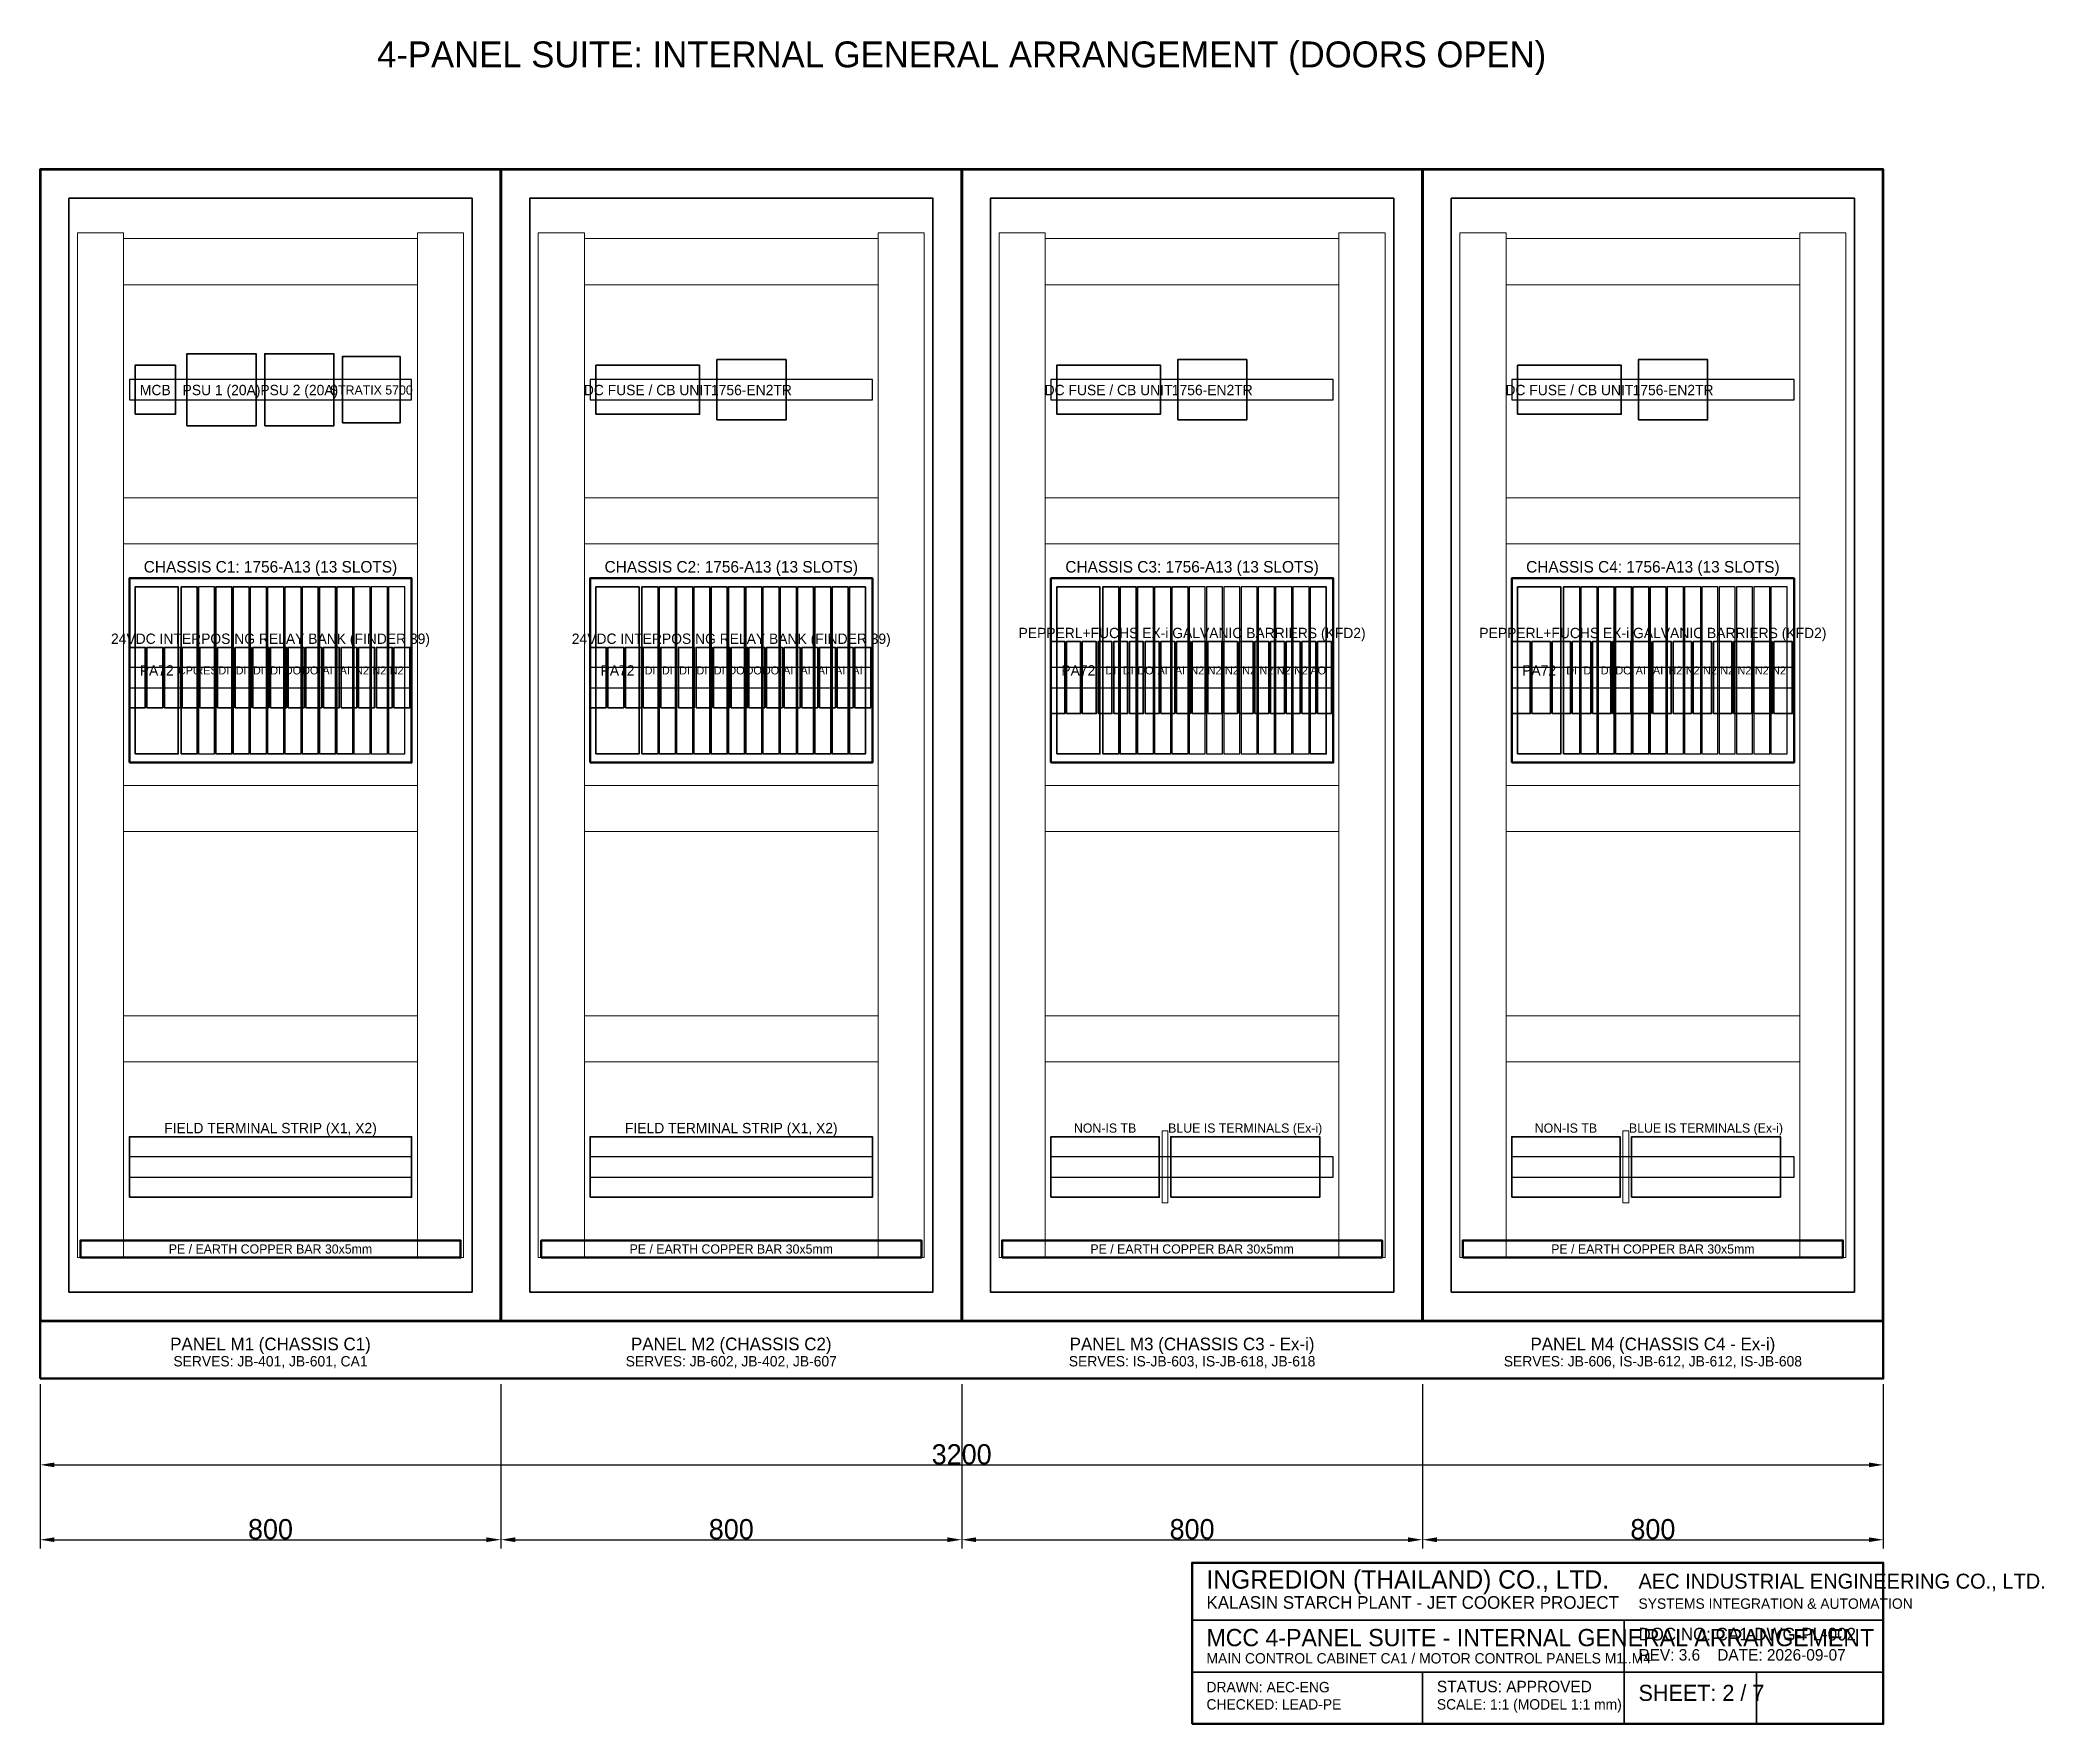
# Model space of a CAD drawing. Header units: millimetres. Extents: x 0 to 3479, y -600 to 2325.
import ezdxf
from ezdxf.enums import TextEntityAlignment as Align

# ---------------------------------------------------------------- set-up
doc = ezdxf.new("R2010")
doc.units = ezdxf.units.MM
for name, color, linetype, lineweight in [('0_BORDER', 7, 'Continuous', 50), ('0_TITLE_BLOCK', 4, 'Continuous', 35), ('BASE_PLINTH', 9, 'Continuous', 50), ('COMM_SWITCH', 3, 'Continuous', 35), ('DIMENSIONS', 1, 'Continuous', 18), ('DIN_RAIL', 2, 'Continuous', 25), ('EARTH_BAR', 40, 'Continuous', 50), ('ENCL_OUTLINE', 7, 'Continuous', 70), ('IS_BARRIERS', 140, 'Continuous', 35), ('PLC_CHASSIS', 5, 'Continuous', 50), ('PLC_SLOT_AI', 6, 'Continuous', 35), ('PLC_SLOT_AO', 4, 'Continuous', 35), ('PLC_SLOT_CPU', 5, 'Continuous', 35), ('PLC_SLOT_DI', 3, 'Continuous', 35), ('PLC_SLOT_DO', 30, 'Continuous', 35), ('PLC_SLOT_SPARE', 8, 'Continuous', 25), ('POWER_SUPPLY', 1, 'Continuous', 35), ('RELAYS', 2, 'Continuous', 35), ('SUBPANEL_PLATE', 8, 'Continuous', 35), ('TERMINAL_IS', 140, 'Continuous', 35), ('TERMINAL_STRIP', 92, 'Continuous', 35), ('TEXT_HEADER', 4, 'Continuous', 35), ('TEXT_LABELS', 7, 'Continuous', 25), ('WIRE_DUCT', 8, 'Continuous', 18)]:
    doc.layers.add(name, color=color, linetype=linetype, lineweight=lineweight)
doc.dimstyles.new('METRIC_MM', dxfattribs={"dimtxt": 35, "dimasz": 25, "dimexe": 15, "dimexo": 10, "dimtad": 1, "dimdec": 0, "dimcen": 2.5, "dimclrd": 1, "dimclre": 1, "dimclrt": 7, "dimazin": 3, "dimtfac": 1, "dimtmove": 0, "dimatfit": 3})

msp = doc.modelspace()

# ---------------------------------------------------------------- linework, layer by layer
at = {"layer": '0_BORDER'}
msp.add_lwpolyline([(2000, -600), (3200, -600), (3200, -320), (2000, -320)], close=True, dxfattribs=at)
at = {"layer": '0_TITLE_BLOCK'}
for p, q in [((2000, -420), (3200, -420)), ((2750, -600), (2750, -420)), ((2000, -510), (3200, -510)), ((2400, -600), (2400, -510)), ((2980, -600), (2980, -510))]:
    msp.add_line(p, q, dxfattribs=at)
at = {"layer": 'BASE_PLINTH'}
msp.add_lwpolyline([(0, 0), (3200, 0), (3200, 100), (0, 100)], close=True, dxfattribs=at)
at = {"layer": 'COMM_SWITCH'}
for points in [[(525, 1660), (625, 1660), (625, 1775), (525, 1775)], [(1175, 1665), (1295, 1665), (1295, 1770), (1175, 1770)], [(1975, 1665), (2095, 1665), (2095, 1770), (1975, 1770)], [(2775, 1665), (2895, 1665), (2895, 1770), (2775, 1770)]]:
    msp.add_lwpolyline(points, close=True, dxfattribs=at)
at = {"layer": 'DIMENSIONS'}
for points in [[(1948, 305), (1958, 305), (1958, 430), (1948, 430)], [(2748, 305), (2758, 305), (2758, 430), (2748, 430)]]:
    msp.add_lwpolyline(points, close=True, dxfattribs=at)
at = {"layer": 'DIN_RAIL'}
for points in [[(155, 1700), (645, 1700), (645, 1735), (155, 1735)], [(955, 1700), (1445, 1700), (1445, 1735), (955, 1735)], [(1755, 1700), (2245, 1700), (2245, 1735), (1755, 1735)], [(2555, 1700), (3045, 1700), (3045, 1735), (2555, 1735)], [(155, 1200), (645, 1200), (645, 1235), (155, 1235)], [(955, 1200), (1445, 1200), (1445, 1235), (955, 1235)], [(1755, 1200), (2245, 1200), (2245, 1235), (1755, 1235)], [(2555, 1200), (3045, 1200), (3045, 1235), (2555, 1235)], [(155, 350), (645, 350), (645, 385), (155, 385)], [(955, 350), (1445, 350), (1445, 385), (955, 385)], [(1755, 350), (2245, 350), (2245, 385), (1755, 385)], [(2555, 350), (3045, 350), (3045, 385), (2555, 385)]]:
    msp.add_lwpolyline(points, close=True, dxfattribs=at)
at = {"layer": 'EARTH_BAR'}
for points in [[(70, 210), (730, 210), (730, 240), (70, 240)], [(870, 210), (1530, 210), (1530, 240), (870, 240)], [(1670, 210), (2330, 210), (2330, 240), (1670, 240)], [(2470, 210), (3130, 210), (3130, 240), (2470, 240)]]:
    msp.add_lwpolyline(points, close=True, dxfattribs=at)
at = {"layer": 'ENCL_OUTLINE'}
for points in [[(0, 100), (800, 100), (800, 2100), (0, 2100)], [(800, 100), (1600, 100), (1600, 2100), (800, 2100)], [(1600, 100), (2400, 100), (2400, 2100), (1600, 2100)], [(2400, 100), (3200, 100), (3200, 2100), (2400, 2100)]]:
    msp.add_lwpolyline(points, close=True, dxfattribs=at)
at = {"layer": 'IS_BARRIERS'}
for points in [[(1755, 1155), (1779.2, 1155), (1779.2, 1280), (1755, 1280)], [(1782.2, 1155), (1806.4, 1155), (1806.4, 1280), (1782.2, 1280)], [(1809.4, 1155), (1833.7, 1155), (1833.7, 1280), (1809.4, 1280)], [(1836.7, 1155), (1860.9, 1155), (1860.9, 1280), (1836.7, 1280)], [(1863.9, 1155), (1888.1, 1155), (1888.1, 1280), (1863.9, 1280)], [(1891.1, 1155), (1915.3, 1155), (1915.3, 1280), (1891.1, 1280)], [(1918.3, 1155), (1942.6, 1155), (1942.6, 1280), (1918.3, 1280)], [(1945.6, 1155), (1969.8, 1155), (1969.8, 1280), (1945.6, 1280)], [(1972.8, 1155), (1997, 1155), (1997, 1280), (1972.8, 1280)], [(2000, 1155), (2024.2, 1155), (2024.2, 1280), (2000, 1280)], [(2027.2, 1155), (2051.4, 1155), (2051.4, 1280), (2027.2, 1280)], [(2054.4, 1155), (2078.7, 1155), (2078.7, 1280), (2054.4, 1280)], [(2081.7, 1155), (2105.9, 1155), (2105.9, 1280), (2081.7, 1280)], [(2108.9, 1155), (2133.1, 1155), (2133.1, 1280), (2108.9, 1280)], [(2136.1, 1155), (2160.3, 1155), (2160.3, 1280), (2136.1, 1280)], [(2163.3, 1155), (2187.6, 1155), (2187.6, 1280), (2163.3, 1280)], [(2190.6, 1155), (2214.8, 1155), (2214.8, 1280), (2190.6, 1280)], [(2217.8, 1155), (2242, 1155), (2242, 1280), (2217.8, 1280)], [(2555, 1155), (2587, 1155), (2587, 1280), (2555, 1280)], [(2590, 1155), (2622, 1155), (2622, 1280), (2590, 1280)], [(2625, 1155), (2657, 1155), (2657, 1280), (2625, 1280)], [(2660, 1155), (2692, 1155), (2692, 1280), (2660, 1280)], [(2695, 1155), (2727, 1155), (2727, 1280), (2695, 1280)], [(2730, 1155), (2762, 1155), (2762, 1280), (2730, 1280)], [(2765, 1155), (2797, 1155), (2797, 1280), (2765, 1280)], [(2800, 1155), (2832, 1155), (2832, 1280), (2800, 1280)], [(2835, 1155), (2867, 1155), (2867, 1280), (2835, 1280)], [(2870, 1155), (2902, 1155), (2902, 1280), (2870, 1280)], [(2905, 1155), (2937, 1155), (2937, 1280), (2905, 1280)], [(2940, 1155), (2972, 1155), (2972, 1280), (2940, 1280)], [(2975, 1155), (3007, 1155), (3007, 1280), (2975, 1280)], [(3010, 1155), (3042, 1155), (3042, 1280), (3010, 1280)]]:
    msp.add_lwpolyline(points, close=True, dxfattribs=at)
at = {"layer": 'PLC_CHASSIS'}
for points in [[(155, 1070), (645, 1070), (645, 1390), (155, 1390)], [(955, 1070), (1445, 1070), (1445, 1390), (955, 1390)], [(1755, 1070), (2245, 1070), (2245, 1390), (1755, 1390)], [(2555, 1070), (3045, 1070), (3045, 1390), (2555, 1390)]]:
    msp.add_lwpolyline(points, close=True, dxfattribs=at)
at = {"layer": 'PLC_SLOT_AI'}
for points in [[(485, 1085), (513, 1085), (513, 1375), (485, 1375)], [(515, 1085), (543, 1085), (543, 1375), (515, 1375)], [(1285, 1085), (1313, 1085), (1313, 1375), (1285, 1375)], [(1315, 1085), (1343, 1085), (1343, 1375), (1315, 1375)], [(1345, 1085), (1373, 1085), (1373, 1375), (1345, 1375)], [(1375, 1085), (1403, 1085), (1403, 1375), (1375, 1375)], [(1405, 1085), (1433, 1085), (1433, 1375), (1405, 1375)], [(1935, 1085), (1963, 1085), (1963, 1375), (1935, 1375)], [(1965, 1085), (1993, 1085), (1993, 1375), (1965, 1375)], [(2765, 1085), (2793, 1085), (2793, 1375), (2765, 1375)], [(2795, 1085), (2823, 1085), (2823, 1375), (2795, 1375)]]:
    msp.add_lwpolyline(points, close=True, dxfattribs=at)
at = {"layer": 'PLC_SLOT_AO'}
msp.add_lwpolyline([(2205, 1085), (2233, 1085), (2233, 1375), (2205, 1375)], close=True, dxfattribs=at)
at = {"layer": 'PLC_SLOT_CPU'}
msp.add_lwpolyline([(245, 1085), (273, 1085), (273, 1375), (245, 1375)], close=True, dxfattribs=at)
at = {"layer": 'PLC_SLOT_DI'}
for points in [[(305, 1085), (333, 1085), (333, 1375), (305, 1375)], [(335, 1085), (363, 1085), (363, 1375), (335, 1375)], [(365, 1085), (393, 1085), (393, 1375), (365, 1375)], [(395, 1085), (423, 1085), (423, 1375), (395, 1375)], [(1045, 1085), (1073, 1085), (1073, 1375), (1045, 1375)], [(1075, 1085), (1103, 1085), (1103, 1375), (1075, 1375)], [(1105, 1085), (1133, 1085), (1133, 1375), (1105, 1375)], [(1135, 1085), (1163, 1085), (1163, 1375), (1135, 1375)], [(1165, 1085), (1193, 1085), (1193, 1375), (1165, 1375)], [(1845, 1085), (1873, 1085), (1873, 1375), (1845, 1375)], [(1875, 1085), (1903, 1085), (1903, 1375), (1875, 1375)], [(2645, 1085), (2673, 1085), (2673, 1375), (2645, 1375)], [(2675, 1085), (2703, 1085), (2703, 1375), (2675, 1375)], [(2705, 1085), (2733, 1085), (2733, 1375), (2705, 1375)]]:
    msp.add_lwpolyline(points, close=True, dxfattribs=at)
at = {"layer": 'PLC_SLOT_DO'}
for points in [[(425, 1085), (453, 1085), (453, 1375), (425, 1375)], [(455, 1085), (483, 1085), (483, 1375), (455, 1375)], [(1195, 1085), (1223, 1085), (1223, 1375), (1195, 1375)], [(1225, 1085), (1253, 1085), (1253, 1375), (1225, 1375)], [(1255, 1085), (1283, 1085), (1283, 1375), (1255, 1375)], [(1905, 1085), (1933, 1085), (1933, 1375), (1905, 1375)], [(2735, 1085), (2763, 1085), (2763, 1375), (2735, 1375)]]:
    msp.add_lwpolyline(points, close=True, dxfattribs=at)
at = {"layer": 'PLC_SLOT_SPARE'}
for points in [[(275, 1085), (303, 1085), (303, 1375), (275, 1375)], [(545, 1085), (573, 1085), (573, 1375), (545, 1375)], [(575, 1085), (603, 1085), (603, 1375), (575, 1375)], [(605, 1085), (633, 1085), (633, 1375), (605, 1375)], [(1995, 1085), (2023, 1085), (2023, 1375), (1995, 1375)], [(2025, 1085), (2053, 1085), (2053, 1375), (2025, 1375)], [(2055, 1085), (2083, 1085), (2083, 1375), (2055, 1375)], [(2085, 1085), (2113, 1085), (2113, 1375), (2085, 1375)], [(2115, 1085), (2143, 1085), (2143, 1375), (2115, 1375)], [(2145, 1085), (2173, 1085), (2173, 1375), (2145, 1375)], [(2175, 1085), (2203, 1085), (2203, 1375), (2175, 1375)], [(2825, 1085), (2853, 1085), (2853, 1375), (2825, 1375)], [(2855, 1085), (2883, 1085), (2883, 1375), (2855, 1375)], [(2885, 1085), (2913, 1085), (2913, 1375), (2885, 1375)], [(2915, 1085), (2943, 1085), (2943, 1375), (2915, 1375)], [(2945, 1085), (2973, 1085), (2973, 1375), (2945, 1375)], [(2975, 1085), (3003, 1085), (3003, 1375), (2975, 1375)], [(3005, 1085), (3033, 1085), (3033, 1375), (3005, 1375)]]:
    msp.add_lwpolyline(points, close=True, dxfattribs=at)
at = {"layer": 'POWER_SUPPLY'}
for points in [[(255, 1655), (375, 1655), (375, 1780), (255, 1780)], [(390, 1655), (510, 1655), (510, 1780), (390, 1780)], [(165, 1675), (235, 1675), (235, 1760), (165, 1760)], [(965, 1675), (1145, 1675), (1145, 1760), (965, 1760)], [(1765, 1675), (1945, 1675), (1945, 1760), (1765, 1760)], [(2565, 1675), (2745, 1675), (2745, 1760), (2565, 1760)], [(165, 1085), (240, 1085), (240, 1375), (165, 1375)], [(965, 1085), (1040, 1085), (1040, 1375), (965, 1375)], [(1765, 1085), (1840, 1085), (1840, 1375), (1765, 1375)], [(2565, 1085), (2640, 1085), (2640, 1375), (2565, 1375)]]:
    msp.add_lwpolyline(points, close=True, dxfattribs=at)
at = {"layer": 'RELAYS'}
for points in [[(155, 1165), (182.6, 1165), (182.6, 1270), (155, 1270)], [(185.6, 1165), (213.2, 1165), (213.2, 1270), (185.6, 1270)], [(216.2, 1165), (243.9, 1165), (243.9, 1270), (216.2, 1270)], [(246.9, 1165), (274.5, 1165), (274.5, 1270), (246.9, 1270)], [(277.5, 1165), (305.1, 1165), (305.1, 1270), (277.5, 1270)], [(308.1, 1165), (335.8, 1165), (335.8, 1270), (308.1, 1270)], [(338.8, 1165), (366.4, 1165), (366.4, 1270), (338.8, 1270)], [(369.4, 1165), (397, 1165), (397, 1270), (369.4, 1270)], [(400, 1165), (427.6, 1165), (427.6, 1270), (400, 1270)], [(430.6, 1165), (458.2, 1165), (458.2, 1270), (430.6, 1270)], [(461.2, 1165), (488.9, 1165), (488.9, 1270), (461.2, 1270)], [(491.9, 1165), (519.5, 1165), (519.5, 1270), (491.9, 1270)], [(522.5, 1165), (550.1, 1165), (550.1, 1270), (522.5, 1270)], [(553.1, 1165), (580.8, 1165), (580.8, 1270), (553.1, 1270)], [(583.8, 1165), (611.4, 1165), (611.4, 1270), (583.8, 1270)], [(614.4, 1165), (642, 1165), (642, 1270), (614.4, 1270)], [(955, 1165), (982.6, 1165), (982.6, 1270), (955, 1270)], [(985.6, 1165), (1013.2, 1165), (1013.2, 1270), (985.6, 1270)], [(1016.2, 1165), (1043.9, 1165), (1043.9, 1270), (1016.2, 1270)], [(1046.9, 1165), (1074.5, 1165), (1074.5, 1270), (1046.9, 1270)], [(1077.5, 1165), (1105.1, 1165), (1105.1, 1270), (1077.5, 1270)], [(1108.1, 1165), (1135.8, 1165), (1135.8, 1270), (1108.1, 1270)], [(1138.8, 1165), (1166.4, 1165), (1166.4, 1270), (1138.8, 1270)], [(1169.4, 1165), (1197, 1165), (1197, 1270), (1169.4, 1270)], [(1200, 1165), (1227.6, 1165), (1227.6, 1270), (1200, 1270)], [(1230.6, 1165), (1258.2, 1165), (1258.2, 1270), (1230.6, 1270)], [(1261.2, 1165), (1288.9, 1165), (1288.9, 1270), (1261.2, 1270)], [(1291.9, 1165), (1319.5, 1165), (1319.5, 1270), (1291.9, 1270)], [(1322.5, 1165), (1350.1, 1165), (1350.1, 1270), (1322.5, 1270)], [(1353.1, 1165), (1380.8, 1165), (1380.8, 1270), (1353.1, 1270)], [(1383.8, 1165), (1411.4, 1165), (1411.4, 1270), (1383.8, 1270)], [(1414.4, 1165), (1442, 1165), (1442, 1270), (1414.4, 1270)]]:
    msp.add_lwpolyline(points, close=True, dxfattribs=at)
at = {"layer": 'SUBPANEL_PLATE'}
for points in [[(50, 150), (750, 150), (750, 2050), (50, 2050)], [(850, 150), (1550, 150), (1550, 2050), (850, 2050)], [(1650, 150), (2350, 150), (2350, 2050), (1650, 2050)], [(2450, 150), (3150, 150), (3150, 2050), (2450, 2050)]]:
    msp.add_lwpolyline(points, close=True, dxfattribs=at)
at = {"layer": 'TERMINAL_IS'}
for points in [[(1963, 315), (2221.5, 315), (2221.5, 420), (1963, 420)], [(2763, 315), (3021.5, 315), (3021.5, 420), (2763, 420)]]:
    msp.add_lwpolyline(points, close=True, dxfattribs=at)
at = {"layer": 'TERMINAL_STRIP'}
for points in [[(155, 315), (645, 315), (645, 420), (155, 420)], [(955, 315), (1445, 315), (1445, 420), (955, 420)], [(1755, 315), (1943, 315), (1943, 420), (1755, 420)], [(2555, 315), (2743, 315), (2743, 420), (2555, 420)]]:
    msp.add_lwpolyline(points, close=True, dxfattribs=at)
at = {"layer": 'WIRE_DUCT'}
for points in [[(65, 210), (145, 210), (145, 1990), (65, 1990)], [(655, 210), (735, 210), (735, 1990), (655, 1990)], [(865, 210), (945, 210), (945, 1990), (865, 1990)], [(1455, 210), (1535, 210), (1535, 1990), (1455, 1990)], [(1665, 210), (1745, 210), (1745, 1990), (1665, 1990)], [(2255, 210), (2335, 210), (2335, 1990), (2255, 1990)], [(2465, 210), (2545, 210), (2545, 1990), (2465, 1990)], [(3055, 210), (3135, 210), (3135, 1990), (3055, 1990)], [(145, 1900), (655, 1900), (655, 1980), (145, 1980)], [(945, 1900), (1455, 1900), (1455, 1980), (945, 1980)], [(1745, 1900), (2255, 1900), (2255, 1980), (1745, 1980)], [(2545, 1900), (3055, 1900), (3055, 1980), (2545, 1980)], [(145, 1450), (655, 1450), (655, 1530), (145, 1530)], [(945, 1450), (1455, 1450), (1455, 1530), (945, 1530)], [(1745, 1450), (2255, 1450), (2255, 1530), (1745, 1530)], [(2545, 1450), (3055, 1450), (3055, 1530), (2545, 1530)], [(145, 950), (655, 950), (655, 1030), (145, 1030)], [(945, 950), (1455, 950), (1455, 1030), (945, 1030)], [(1745, 950), (2255, 950), (2255, 1030), (1745, 1030)], [(2545, 950), (3055, 950), (3055, 1030), (2545, 1030)], [(145, 550), (655, 550), (655, 630), (145, 630)], [(945, 550), (1455, 550), (1455, 630), (945, 630)], [(1745, 550), (2255, 550), (2255, 630), (1745, 630)], [(2545, 550), (3055, 550), (3055, 630), (2545, 630)]]:
    msp.add_lwpolyline(points, close=True, dxfattribs=at)

# ---------------------------------------------------------------- texts
at = {"layer": 'IS_BARRIERS'}
for p in [(2000, 1295), (2800, 1295)]:
    msp.add_text('PEPPERL+FUCHS EX-i GALVANIC BARRIERS (KFD2)', height=18, dxfattribs=at).set_placement(p, align=Align.MIDDLE_CENTER)
at = {"layer": 'TERMINAL_IS'}
for p in [(2092.2, 435), (2892.2, 435)]:
    msp.add_text('BLUE IS TERMINALS (Ex-i)', height=16, dxfattribs=at).set_placement(p, align=Align.MIDDLE_CENTER)
at = {"layer": 'TEXT_HEADER'}
for s, height, p in [('4-PANEL SUITE: INTERNAL GENERAL ARRANGEMENT (DOORS OPEN)', 45, (1600, 2300)), ('CHASSIS C1: 1756-A13 (13 SLOTS)', 20, (400, 1410)), ('CHASSIS C2: 1756-A13 (13 SLOTS)', 20, (1200, 1410)), ('CHASSIS C3: 1756-A13 (13 SLOTS)', 20, (2000, 1410)), ('CHASSIS C4: 1756-A13 (13 SLOTS)', 20, (2800, 1410)), ('PANEL M1 (CHASSIS C1)', 22, (400, 60)), ('PANEL M2 (CHASSIS C2)', 22, (1200, 60)), ('PANEL M3 (CHASSIS C3 - Ex-i)', 22, (2000, 60)), ('PANEL M4 (CHASSIS C4 - Ex-i)', 22, (2800, 60))]:
    msp.add_text(s, height=height, dxfattribs=at).set_placement(p, align=Align.MIDDLE_CENTER)
for s, height, p in [('INGREDION (THAILAND) CO., LTD.', 32, (2025, -365)), ('AEC INDUSTRIAL ENGINEERING CO., LTD.', 26, (2775, -365)), ('MCC 4-PANEL SUITE - INTERNAL GENERAL ARRANGEMENT', 30, (2025, -465)), ('STATUS: APPROVED', 20, (2425, -545)), ('SHEET: 2 / 7', 28, (2775, -560))]:
    msp.add_text(s, height=height, dxfattribs=at).set_placement(p)
at = {"layer": 'TEXT_LABELS'}
for s, height, p in [('MCB', 18, (200, 1717)), ('PSU 1 (20A)', 18, (315, 1717)), ('PSU 2 (20A)', 18, (450, 1717)), ('STRATIX 5700', 16, (575, 1717)), ('DC FUSE / CB UNIT', 18, (1055, 1717)), ('1756-EN2TR', 18, (1235, 1717)), ('DC FUSE / CB UNIT', 18, (1855, 1717)), ('1756-EN2TR', 18, (2035, 1717)), ('DC FUSE / CB UNIT', 18, (2655, 1717)), ('1756-EN2TR', 18, (2835, 1717)), ('24VDC INTERPOSING RELAY BANK (FINDER 39)', 18, (400, 1285)), ('24VDC INTERPOSING RELAY BANK (FINDER 39)', 18, (1200, 1285)), ('PA72', 18, (202.5, 1230)), ('CPU', 14, (259, 1230)), ('RES', 14, (289, 1230)), ('DI', 14, (319, 1230)), ('DI', 14, (349, 1230)), ('DI', 14, (379, 1230)), ('DI', 14, (409, 1230)), ('DO', 14, (439, 1230)), ('DO', 14, (469, 1230)), ('AI', 14, (499, 1230)), ('AI', 14, (529, 1230)), ('N2', 14, (559, 1230)), ('N2', 14, (589, 1230)), ('N2', 14, (619, 1230)), ('PA72', 18, (1002.5, 1230)), ('DI', 14, (1059, 1230)), ('DI', 14, (1089, 1230)), ('DI', 14, (1119, 1230)), ('DI', 14, (1149, 1230)), ('DI', 14, (1179, 1230)), ('DO', 14, (1209, 1230)), ('DO', 14, (1239, 1230)), ('DO', 14, (1269, 1230)), ('AI', 14, (1299, 1230)), ('AI', 14, (1329, 1230)), ('AI', 14, (1359, 1230)), ('AI', 14, (1389, 1230)), ('AI', 14, (1419, 1230)), ('PA72', 18, (1802.5, 1230)), ('DI', 14, (1859, 1230)), ('DI', 14, (1889, 1230)), ('DO', 14, (1919, 1230)), ('AI', 14, (1949, 1230)), ('AI', 14, (1979, 1230)), ('N2', 14, (2009, 1230)), ('N2', 14, (2039, 1230)), ('N2', 14, (2069, 1230)), ('N2', 14, (2099, 1230)), ('N2', 14, (2129, 1230)), ('N2', 14, (2159, 1230)), ('N2', 14, (2189, 1230)), ('AO', 14, (2219, 1230)), ('PA72', 18, (2602.5, 1230)), ('DI', 14, (2659, 1230)), ('DI', 14, (2689, 1230)), ('DI', 14, (2719, 1230)), ('DO', 14, (2749, 1230)), ('AI', 14, (2779, 1230)), ('AI', 14, (2809, 1230)), ('N2', 14, (2839, 1230)), ('N2', 14, (2869, 1230)), ('N2', 14, (2899, 1230)), ('N2', 14, (2929, 1230)), ('N2', 14, (2959, 1230)), ('N2', 14, (2989, 1230)), ('N2', 14, (3019, 1230)), ('FIELD TERMINAL STRIP (X1, X2)', 18, (400, 435)), ('FIELD TERMINAL STRIP (X1, X2)', 18, (1200, 435)), ('NON-IS TB', 16, (1849, 435)), ('NON-IS TB', 16, (2649, 435)), ('PE / EARTH COPPER BAR 30x5mm', 16, (400, 225)), ('PE / EARTH COPPER BAR 30x5mm', 16, (1200, 225)), ('PE / EARTH COPPER BAR 30x5mm', 16, (2000, 225)), ('PE / EARTH COPPER BAR 30x5mm', 16, (2800, 225)), ('SERVES: JB-401, JB-601, CA1', 18, (400, 30)), ('SERVES: JB-602, JB-402, JB-607', 18, (1200, 30)), ('SERVES: IS-JB-603, IS-JB-618, JB-618', 18, (2000, 30)), ('SERVES: JB-606, IS-JB-612, JB-612, IS-JB-608', 18, (2800, 30))]:
    msp.add_text(s, height=height, dxfattribs=at).set_placement(p, align=Align.MIDDLE_CENTER)
for s, height, p in [('KALASIN STARCH PLANT - JET COOKER PROJECT', 22, (2025, -400)), ('SYSTEMS INTEGRATION & AUTOMATION', 18, (2775, -400)), ('DOC NO: CA1-DWG-PL-002', 22, (2775, -455)), ('MAIN CONTROL CABINET CA1 / MOTOR CONTROL PANELS M1..M4', 18, (2025, -495)), ('REV: 3.6    DATE: 2026-09-07', 20, (2775, -490)), ('DRAWN: AEC-ENG', 18, (2025, -545)), ('SCALE: 1:1 (MODEL 1:1 mm)', 18, (2425, -575)), ('CHECKED: LEAD-PE', 18, (2025, -575))]:
    msp.add_text(s, height=height, dxfattribs=at).set_placement(p)

# ---------------------------------------------------------------- dimensions: what is measured, and where the dimension line sits
at = {"layer": 'DIMENSIONS'}
for base, p1, p2 in [((0, -150), (0, 0), (3200, 0)), ((0, -280), (0, 0), (800, 0)), ((800, -280), (800, 0), (1600, 0)), ((1600, -280), (1600, 0), (2400, 0)), ((2400, -280), (2400, 0), (3200, 0))]:
    msp.add_linear_dim(base=base, p1=p1, p2=p2, dimstyle='METRIC_MM', dxfattribs=at).render()

doc.saveas('drawing.dxf')
